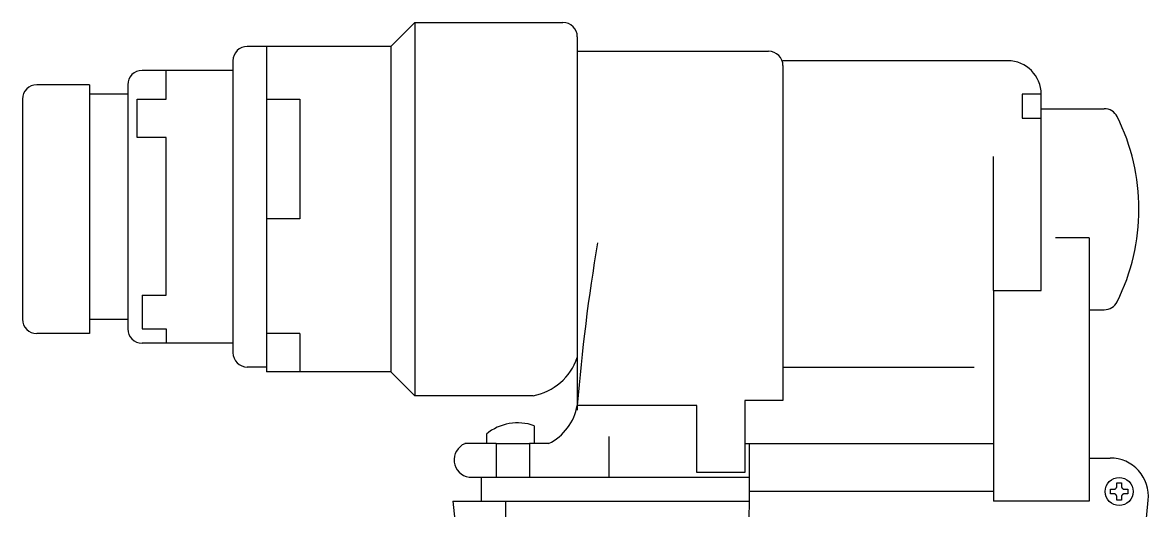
# Model space of a CAD drawing. Header units: millimetres. Extents: x -2880 to 3894, y -2977 to 4857.
# Drawn here: x -12.8 to 222.6, y -1833.3 to -1731.4 of the extents above; entities that cross this region are included whole.
import ezdxf

# ---------------------------------------------------------------- set-up
doc = ezdxf.new("R2010")
doc.units = ezdxf.units.MM
doc.header["$MEASUREMENT"] = 0
doc.layers.add('_4-0_', color=7, linetype='Continuous')

msp = doc.modelspace()

# ---------------------------------------------------------------- linework, layer by layer
at = {"layer": '_4-0_', "color": 2, "linetype": 'Continuous'}
for p, q in [((64.216, -1736.355), (69.216, -1731.355)), ((69.216, -1731.355), (100.217, -1731.355)), ((69.216, -1731.355), (69.216, -1809.355)), ((103.216, -1734.355), (103.216, -1812.355)), ((64.216, -1736.355), (34.217, -1736.355)), ((38.216, -1736.355), (38.216, -1804.355)), ((64.216, -1736.355), (64.216, -1804.355)), ((103.216, -1737.355), (143.216, -1737.355)), ((31.217, -1739.355), (31.217, -1800.355)), ((193.217, -1739.355), (146.217, -1739.355)), ((31.217, -1741.355), (12.217, -1741.355)), ((17.217, -1747.355), (17.217, -1741.355)), ((146.217, -1740.355), (146.217, -1810.355)), ((1.217, -1744.355), (-9.783, -1744.355)), ((1.217, -1744.355), (1.217, -1796.355)), ((9.217, -1744.355), (9.217, -1795.355)), ((9.217, -1746.355), (1.217, -1746.355)), ((200.216, -1746.355), (196.216, -1746.355)), ((196.216, -1746.355), (196.216, -1751.355)), ((200.216, -1787.355), (200.216, -1746.355)), ((-12.783, -1747.355), (-12.783, -1793.355)), ((11.216, -1755.355), (11.216, -1747.355)), ((11.216, -1747.355), (17.217, -1747.355)), ((38.216, -1747.355), (45.217, -1747.355)), ((45.217, -1747.355), (45.217, -1772.355)), ((196.216, -1751.355), (200.216, -1751.355)), ((200.216, -1749.355), (213.404, -1749.355)), ((17.217, -1755.355), (11.216, -1755.355)), ((17.217, -1788.355), (17.217, -1755.355)), ((190.217, -1787.355), (190.217, -1759.355)), ((45.217, -1772.355), (38.216, -1772.355)), ((210.216, -1776.355), (203.217, -1776.355)), ((210.216, -1776.355), (210.216, -1822.355)), ((12.217, -1788.355), (12.217, -1795.355)), ((12.217, -1788.355), (17.217, -1788.355)), ((190.217, -1787.355), (190.217, -1831.355)), ((190.217, -1787.355), (200.216, -1787.355)), ((210.216, -1791.355), (213.404, -1791.355)), ((1.217, -1793.355), (9.217, -1793.355)), ((12.217, -1795.355), (17.217, -1795.355)), ((17.217, -1795.355), (17.217, -1798.355)), ((1.217, -1796.355), (-9.783, -1796.355)), ((31.217, -1798.355), (12.217, -1798.355)), ((45.217, -1796.355), (38.216, -1796.355)), ((45.217, -1796.355), (45.217, -1804.355)), ((38.216, -1803.355), (34.217, -1803.355)), ((64.216, -1804.355), (38.216, -1804.355)), ((69.216, -1809.355), (64.216, -1804.355)), ((146.217, -1803.355), (186.17, -1803.355)), ((93.979, -1809.355), (69.216, -1809.355)), ((146.217, -1810.355), (138.216, -1810.355)), ((138.216, -1810.355), (138.216, -1825.355)), ((128.217, -1811.355), (103.216, -1811.355)), ((128.217, -1825.355), (128.217, -1811.355)), ((84.217, -1817.355), (84.217, -1819.355)), ((94.216, -1815.623), (94.216, -1819.355)), ((86.216, -1819.355), (79.716, -1819.355)), ((86.216, -1819.355), (86.216, -1826.355)), ((86.216, -1819.355), (93.217, -1819.355)), ((93.217, -1819.355), (93.217, -1826.355)), ((97.217, -1819.355), (93.217, -1819.355)), ((109.91, -1826.355), (109.91, -1817.855)), ((138.216, -1819.355), (190.217, -1819.355)), ((139.216, -1831.355), (139.216, -1819.355)), ((210.216, -1822.355), (210.216, -1831.355)), ((210.216, -1822.355), (214.639, -1822.355)), ((80.603, -1826.355), (139.216, -1826.355)), ((83.217, -1831.355), (83.217, -1826.355)), ((138.216, -1825.355), (128.217, -1825.355)), ((214.685, -1829.821), (214.685, -1828.889)), ((214.685, -1828.889), (215.364, -1828.889)), ((215.364, -1828.889), (215.381, -1828.889)), ((215.381, -1828.889), (215.397, -1828.889)), ((215.397, -1828.889), (215.414, -1828.888)), ((215.414, -1828.888), (215.43, -1828.886)), ((215.43, -1828.886), (215.447, -1828.884)), ((215.447, -1828.884), (215.464, -1828.882)), ((215.464, -1828.882), (215.48, -1828.879)), ((215.48, -1828.879), (215.496, -1828.876)), ((215.496, -1828.876), (215.513, -1828.873)), ((215.513, -1828.873), (215.529, -1828.869)), ((215.529, -1828.869), (215.545, -1828.865)), ((215.545, -1828.865), (215.561, -1828.86)), ((215.561, -1828.86), (215.577, -1828.855)), ((215.577, -1828.855), (215.593, -1828.85)), ((215.593, -1828.85), (215.608, -1828.844)), ((215.608, -1828.844), (215.624, -1828.838)), ((215.624, -1828.838), (215.639, -1828.831)), ((215.639, -1828.831), (215.654, -1828.824)), ((215.654, -1828.824), (215.669, -1828.817)), ((215.669, -1828.817), (215.684, -1828.809)), ((215.684, -1828.809), (215.699, -1828.801)), ((215.699, -1828.801), (215.713, -1828.793)), ((215.713, -1828.793), (215.727, -1828.784)), ((215.727, -1828.784), (215.741, -1828.775)), ((215.741, -1828.775), (215.755, -1828.765)), ((215.755, -1828.765), (215.768, -1828.756)), ((215.768, -1828.756), (215.782, -1828.746)), ((215.782, -1828.746), (215.795, -1828.735)), ((215.795, -1828.735), (215.807, -1828.724)), ((215.807, -1828.724), (215.82, -1828.713)), ((215.82, -1828.713), (215.832, -1828.702)), ((215.832, -1828.702), (215.844, -1828.69)), ((215.844, -1828.69), (215.856, -1828.678)), ((215.856, -1828.678), (215.867, -1828.666)), ((215.867, -1828.666), (215.878, -1828.654)), ((215.878, -1828.654), (215.889, -1828.641)), ((215.889, -1828.641), (215.899, -1828.628)), ((215.899, -1828.628), (215.909, -1828.615)), ((215.909, -1828.615), (215.919, -1828.601)), ((215.919, -1828.601), (215.929, -1828.588)), ((215.929, -1828.588), (215.938, -1828.574)), ((215.938, -1828.574), (215.946, -1828.559)), ((215.946, -1828.559), (215.955, -1828.545)), ((215.955, -1828.545), (215.963, -1828.53)), ((215.963, -1828.53), (215.97, -1828.516)), ((215.97, -1828.516), (215.978, -1828.501)), ((215.978, -1828.501), (215.985, -1828.485)), ((215.985, -1828.485), (215.991, -1828.47)), ((215.991, -1828.47), (215.997, -1828.455)), ((215.997, -1828.455), (216.003, -1828.439)), ((216.003, -1828.439), (216.009, -1828.423)), ((216.009, -1828.423), (216.014, -1828.407)), ((216.014, -1828.407), (216.018, -1828.391)), ((216.018, -1828.391), (216.023, -1828.375)), ((216.023, -1828.375), (216.026, -1828.359)), ((216.026, -1828.359), (216.03, -1828.343)), ((216.03, -1828.343), (216.033, -1828.326)), ((216.033, -1828.326), (216.036, -1828.31)), ((216.036, -1828.31), (216.038, -1828.293)), ((216.038, -1828.293), (216.04, -1828.277)), ((216.04, -1828.277), (216.041, -1828.26)), ((216.041, -1828.26), (216.042, -1828.243)), ((216.042, -1828.243), (216.043, -1828.227)), ((216.043, -1827.531), (216.974, -1827.531)), ((216.043, -1828.21), (216.043, -1827.531)), ((216.043, -1828.227), (216.043, -1828.21)), ((216.974, -1827.531), (216.974, -1828.21)), ((216.974, -1828.21), (216.974, -1828.227)), ((216.974, -1828.227), (216.975, -1828.244)), ((216.975, -1828.244), (216.976, -1828.26)), ((216.976, -1828.26), (216.977, -1828.277)), ((216.977, -1828.277), (216.979, -1828.293)), ((216.979, -1828.293), (216.981, -1828.31)), ((216.981, -1828.31), (216.984, -1828.326)), ((216.984, -1828.326), (216.987, -1828.343)), ((216.987, -1828.343), (216.991, -1828.359)), ((216.991, -1828.359), (216.994, -1828.375)), ((216.994, -1828.375), (216.999, -1828.391)), ((216.999, -1828.391), (217.003, -1828.407)), ((217.003, -1828.407), (217.008, -1828.423)), ((217.008, -1828.423), (217.014, -1828.439)), ((217.014, -1828.439), (217.019, -1828.455)), ((217.019, -1828.455), (217.026, -1828.47)), ((217.026, -1828.47), (217.032, -1828.485)), ((217.032, -1828.485), (217.039, -1828.501)), ((217.039, -1828.501), (217.047, -1828.516)), ((217.047, -1828.516), (217.054, -1828.53)), ((217.054, -1828.53), (217.062, -1828.545)), ((217.062, -1828.545), (217.071, -1828.559)), ((217.071, -1828.559), (217.079, -1828.574)), ((217.079, -1828.574), (217.088, -1828.588)), ((217.088, -1828.588), (217.098, -1828.601)), ((217.098, -1828.601), (217.108, -1828.615)), ((217.108, -1828.615), (217.118, -1828.628)), ((217.118, -1828.628), (217.128, -1828.641)), ((217.128, -1828.641), (217.139, -1828.654)), ((217.139, -1828.654), (217.15, -1828.666)), ((217.15, -1828.666), (217.161, -1828.678)), ((217.161, -1828.678), (217.173, -1828.69)), ((217.173, -1828.69), (217.185, -1828.702)), ((217.185, -1828.702), (217.197, -1828.713)), ((217.197, -1828.713), (217.21, -1828.724)), ((217.21, -1828.724), (217.222, -1828.735)), ((217.222, -1828.735), (217.235, -1828.746)), ((217.235, -1828.746), (217.248, -1828.756)), ((217.248, -1828.756), (217.262, -1828.765)), ((217.262, -1828.765), (217.276, -1828.775)), ((217.276, -1828.775), (217.29, -1828.784)), ((217.29, -1828.784), (217.304, -1828.793)), ((217.304, -1828.793), (217.318, -1828.801)), ((217.318, -1828.801), (217.333, -1828.809)), ((217.333, -1828.809), (217.348, -1828.817)), ((217.348, -1828.817), (217.363, -1828.824)), ((217.363, -1828.824), (217.378, -1828.831)), ((217.378, -1828.831), (217.393, -1828.838)), ((217.393, -1828.838), (217.409, -1828.844)), ((217.409, -1828.844), (217.424, -1828.85)), ((217.424, -1828.85), (217.44, -1828.855)), ((217.44, -1828.855), (217.456, -1828.86)), ((217.456, -1828.86), (217.472, -1828.865)), ((217.472, -1828.865), (217.488, -1828.869)), ((217.488, -1828.869), (217.504, -1828.873)), ((217.504, -1828.873), (217.521, -1828.876)), ((217.521, -1828.876), (217.537, -1828.879)), ((217.537, -1828.879), (217.553, -1828.882)), ((217.553, -1828.882), (217.57, -1828.884)), ((217.57, -1828.884), (217.586, -1828.886)), ((217.586, -1828.886), (217.603, -1828.888)), ((217.603, -1828.888), (217.62, -1828.889)), ((217.62, -1828.889), (217.636, -1828.889)), ((217.636, -1828.889), (217.653, -1828.889)), ((217.653, -1828.889), (218.332, -1828.889)), ((218.332, -1828.889), (218.332, -1829.821)), ((77.216, -1831.355), (139.216, -1831.355)), ((77.216, -1831.355), (79.217, -1851.355)), ((88.217, -1831.355), (88.217, -1847.355)), ((138.989, -1847.274), (139.216, -1831.355)), ((190.217, -1829.355), (139.216, -1829.355)), ((210.216, -1831.355), (190.217, -1831.355)), ((211.217, -1943.355), (222.598, -1831.162)), ((215.364, -1829.821), (214.685, -1829.821)), ((215.381, -1829.821), (215.364, -1829.821)), ((215.397, -1829.821), (215.381, -1829.821)), ((215.414, -1829.822), (215.397, -1829.821)), ((215.43, -1829.824), (215.414, -1829.822)), ((215.447, -1829.826), (215.43, -1829.824)), ((215.464, -1829.828), (215.447, -1829.826)), ((215.48, -1829.831), (215.464, -1829.828)), ((215.496, -1829.834), (215.48, -1829.831)), ((215.513, -1829.837), (215.496, -1829.834)), ((215.529, -1829.841), (215.513, -1829.837)), ((215.545, -1829.845), (215.529, -1829.841)), ((215.561, -1829.85), (215.545, -1829.845)), ((215.577, -1829.855), (215.561, -1829.85)), ((215.593, -1829.86), (215.577, -1829.855)), ((215.608, -1829.866), (215.593, -1829.86)), ((215.624, -1829.872), (215.608, -1829.866)), ((215.639, -1829.879), (215.624, -1829.872)), ((215.654, -1829.886), (215.639, -1829.879)), ((215.669, -1829.893), (215.654, -1829.886)), ((215.684, -1829.901), (215.669, -1829.893)), ((215.699, -1829.909), (215.684, -1829.901)), ((215.713, -1829.917), (215.699, -1829.909)), ((215.727, -1829.926), (215.713, -1829.917)), ((215.741, -1829.935), (215.727, -1829.926)), ((215.755, -1829.944), (215.741, -1829.935)), ((215.768, -1829.954), (215.755, -1829.944)), ((215.782, -1829.964), (215.768, -1829.954)), ((215.795, -1829.975), (215.782, -1829.964)), ((215.807, -1829.985), (215.795, -1829.975)), ((215.82, -1829.996), (215.807, -1829.985)), ((215.832, -1830.008), (215.82, -1829.996)), ((215.844, -1830.019), (215.832, -1830.008)), ((215.856, -1830.031), (215.844, -1830.019)), ((215.867, -1830.044), (215.856, -1830.031)), ((215.878, -1830.056), (215.867, -1830.044)), ((215.889, -1830.069), (215.878, -1830.056)), ((215.899, -1830.082), (215.889, -1830.069)), ((215.909, -1830.095), (215.899, -1830.082)), ((215.919, -1830.109), (215.909, -1830.095)), ((215.929, -1830.122), (215.919, -1830.109)), ((215.938, -1830.136), (215.929, -1830.122)), ((215.946, -1830.151), (215.938, -1830.136)), ((215.955, -1830.165), (215.946, -1830.151)), ((215.963, -1830.18), (215.955, -1830.165)), ((215.97, -1830.194), (215.963, -1830.18)), ((215.978, -1830.209), (215.97, -1830.194)), ((215.985, -1830.224), (215.978, -1830.209)), ((215.991, -1830.24), (215.985, -1830.224)), ((215.997, -1830.255), (215.991, -1830.24)), ((216.003, -1830.271), (215.997, -1830.255)), ((216.009, -1830.287), (216.003, -1830.271)), ((216.014, -1830.303), (216.009, -1830.287)), ((216.018, -1830.319), (216.014, -1830.303)), ((216.023, -1830.335), (216.018, -1830.319)), ((216.026, -1830.351), (216.023, -1830.335)), ((216.03, -1830.367), (216.026, -1830.351)), ((216.033, -1830.384), (216.03, -1830.367)), ((216.036, -1830.4), (216.033, -1830.384)), ((216.038, -1830.417), (216.036, -1830.4)), ((216.04, -1830.433), (216.038, -1830.417)), ((216.041, -1830.45), (216.04, -1830.433)), ((216.042, -1830.466), (216.041, -1830.45)), ((216.043, -1830.483), (216.042, -1830.466)), ((216.043, -1830.499), (216.043, -1830.483)), ((216.043, -1831.179), (216.043, -1830.499)), ((216.974, -1831.179), (216.043, -1831.179)), ((216.975, -1830.466), (216.974, -1830.483)), ((216.974, -1830.483), (216.974, -1830.499)), ((216.974, -1830.499), (216.974, -1831.179)), ((216.976, -1830.45), (216.975, -1830.466)), ((216.977, -1830.433), (216.976, -1830.45)), ((216.979, -1830.417), (216.977, -1830.433)), ((216.981, -1830.4), (216.979, -1830.417)), ((216.984, -1830.384), (216.981, -1830.4)), ((216.987, -1830.367), (216.984, -1830.384)), ((216.991, -1830.351), (216.987, -1830.367)), ((216.994, -1830.335), (216.991, -1830.351)), ((216.999, -1830.319), (216.994, -1830.335)), ((217.003, -1830.303), (216.999, -1830.319)), ((217.008, -1830.287), (217.003, -1830.303)), ((217.014, -1830.271), (217.008, -1830.287)), ((217.019, -1830.255), (217.014, -1830.271)), ((217.026, -1830.24), (217.019, -1830.255)), ((217.032, -1830.224), (217.026, -1830.24)), ((217.039, -1830.209), (217.032, -1830.224)), ((217.046, -1830.194), (217.039, -1830.209)), ((217.054, -1830.18), (217.046, -1830.194)), ((217.062, -1830.165), (217.054, -1830.18)), ((217.071, -1830.151), (217.062, -1830.165)), ((217.079, -1830.136), (217.071, -1830.151)), ((217.088, -1830.122), (217.079, -1830.136)), ((217.098, -1830.109), (217.088, -1830.122)), ((217.108, -1830.095), (217.098, -1830.109)), ((217.118, -1830.082), (217.108, -1830.095)), ((217.128, -1830.069), (217.118, -1830.082)), ((217.139, -1830.056), (217.128, -1830.069)), ((217.15, -1830.044), (217.139, -1830.056)), ((217.161, -1830.031), (217.15, -1830.044)), ((217.173, -1830.019), (217.161, -1830.031)), ((217.185, -1830.008), (217.173, -1830.019)), ((217.197, -1829.996), (217.185, -1830.008)), ((217.21, -1829.985), (217.197, -1829.996)), ((217.222, -1829.975), (217.21, -1829.985)), ((217.235, -1829.964), (217.222, -1829.975)), ((217.248, -1829.954), (217.235, -1829.964)), ((217.262, -1829.944), (217.248, -1829.954)), ((217.276, -1829.935), (217.262, -1829.944)), ((217.29, -1829.926), (217.276, -1829.935)), ((217.304, -1829.917), (217.29, -1829.926)), ((217.318, -1829.909), (217.304, -1829.917)), ((217.333, -1829.901), (217.318, -1829.909)), ((217.348, -1829.893), (217.333, -1829.901)), ((217.363, -1829.886), (217.348, -1829.893)), ((217.378, -1829.879), (217.363, -1829.886)), ((217.393, -1829.872), (217.378, -1829.879)), ((217.409, -1829.866), (217.393, -1829.872)), ((217.424, -1829.86), (217.409, -1829.866)), ((217.44, -1829.855), (217.424, -1829.86)), ((217.456, -1829.85), (217.44, -1829.855)), ((217.472, -1829.845), (217.456, -1829.85)), ((217.488, -1829.841), (217.472, -1829.845)), ((217.504, -1829.837), (217.488, -1829.841)), ((217.521, -1829.834), (217.504, -1829.837)), ((217.537, -1829.831), (217.521, -1829.834)), ((217.553, -1829.828), (217.537, -1829.831)), ((217.57, -1829.826), (217.553, -1829.828)), ((217.586, -1829.824), (217.57, -1829.826)), ((217.603, -1829.822), (217.586, -1829.824)), ((217.62, -1829.821), (217.603, -1829.822)), ((217.636, -1829.821), (217.62, -1829.821)), ((217.653, -1829.821), (217.636, -1829.821)), ((218.332, -1829.821), (217.653, -1829.821))]:
    msp.add_line(p, q, dxfattribs=at)
msp.add_circle((216.509, -1829.355), 2.918, dxfattribs=at)
for centre, radius, start, end in [((100.217, -1734.355), 3, 0, 90), ((34.217, -1739.355), 3, 90, 180), ((143.216, -1740.355), 3, 0, 90), ((193.217, -1746.355), 7, 0, 90), ((12.217, -1744.355), 3, 90, 180), ((-9.783, -1747.355), 3, 90, 180), ((213.404, -1752.355), 3, 26.44658, 90), ((177.217, -1770.355), 43.417, 333.55351, 26.44649), ((511.222, -1844.698), 409.365, 170.53151, 175.32809), ((213.404, -1788.355), 3, 270, 333.55341), ((-9.783, -1793.355), 3, 180, 270), ((12.217, -1795.355), 3, 180, 270), ((34.217, -1800.355), 3, 180, 270), ((91.67, -1797.355), 12.22, 280.89339, 340.89337), ((92.217, -1809.355), 11.18, 296.56505, 349.69514), ((90.717, -1825.149), 10.149, 69.82642, 129.82642), ((81.098, -1822.736), 3.652, 112.21971, 262.21964), ((214.639, -1830.355), 8, 354.2072, 90)]:
    msp.add_arc(centre, radius, start, end, dxfattribs=at)

doc.saveas('drawing.dxf')
